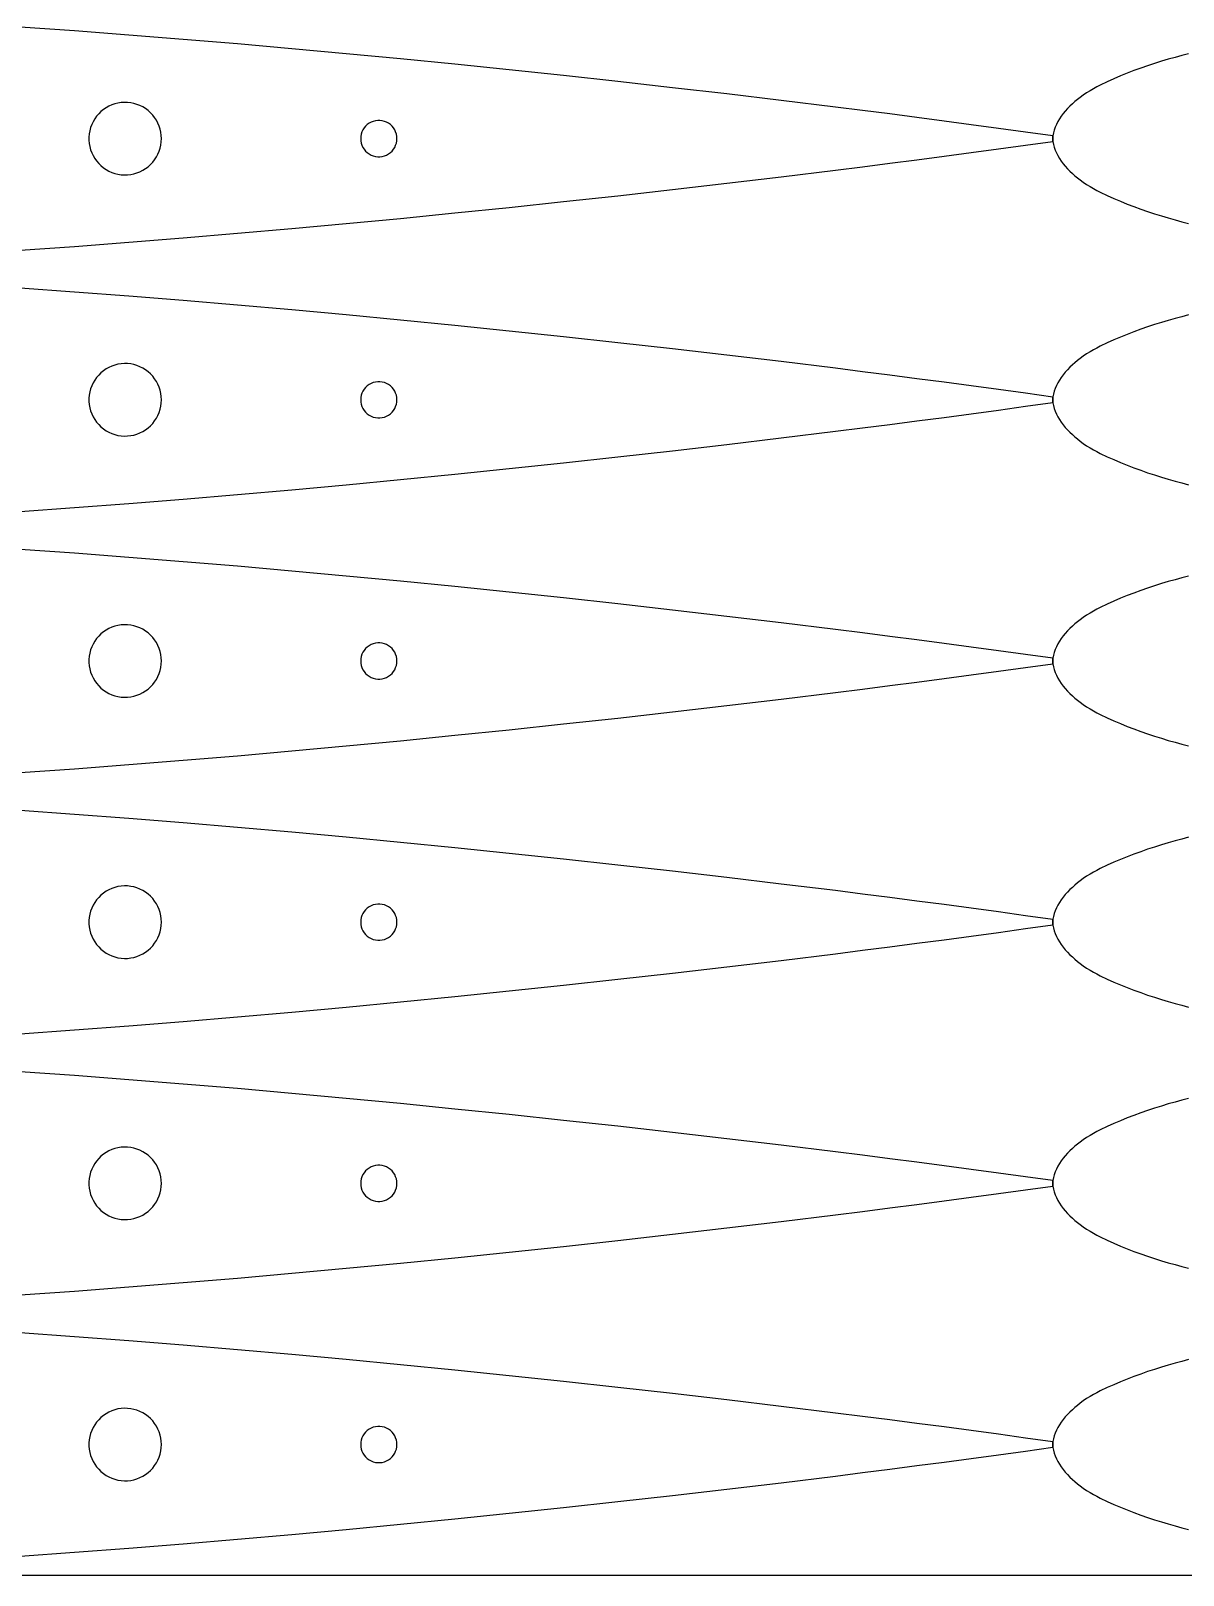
# Model space of a CAD drawing. Extents: x 0 to 1250, y 0 to 2500.
# Drawn here: x 159 to 318, y 0 to 212.9 of the extents above; entities that cross this region are included whole.
import ezdxf

# ---------------------------------------------------------------- set-up
doc = ezdxf.new("R2010")
doc.units = 0
doc.layers.get('0').update_dxf_attribs({"linetype": 'CONTINUOUS', "lineweight": 25})

msp = doc.modelspace()

# ---------------------------------------------------------------- linework, layer by layer
for points in [[(0, 0), (1250, 0), (1250, 2500), (0, 2500)], [(177, 198.079), (176.98, 198.521), (176.922, 198.959), (176.825, 199.391), (176.69, 199.812), (176.518, 200.22), (176.312, 200.611), (176.071, 200.982), (175.798, 201.331), (175.496, 201.654), (175.167, 201.949), (174.812, 202.213), (174.436, 202.446), (174.04, 202.644), (173.629, 202.806), (173.205, 202.932), (172.771, 203.019), (172.332, 203.068), (171.889, 203.078), (171.448, 203.049), (171.011, 202.98), (170.582, 202.874), (170.163, 202.73), (169.76, 202.549), (169.373, 202.334), (169.008, 202.085), (168.665, 201.805), (168.349, 201.495), (168.061, 201.159), (167.805, 200.799), (167.581, 200.418), (167.391, 200.018), (167.238, 199.603), (167.122, 199.176), (167.044, 198.741), (167.005, 198.3), (167.005, 197.858), (167.044, 197.417), (167.122, 196.982), (167.238, 196.555), (167.391, 196.14), (167.581, 195.74), (167.805, 195.359), (168.061, 194.999), (168.349, 194.663), (168.665, 194.354), (169.008, 194.073), (169.373, 193.825), (169.76, 193.609), (170.163, 193.429), (170.582, 193.285), (171.011, 193.178), (171.448, 193.11), (171.889, 193.08), (172.332, 193.09), (172.771, 193.139), (173.205, 193.227), (173.629, 193.352), (174.04, 193.514), (174.436, 193.713), (174.812, 193.945), (175.167, 194.21), (175.496, 194.505), (175.798, 194.828), (176.071, 195.176), (176.312, 195.547), (176.518, 195.938), (176.69, 196.346), (176.825, 196.767), (176.922, 197.199), (176.98, 197.637)], [(209.5, 198.079), (209.48, 198.393), (209.422, 198.701), (209.324, 199), (209.191, 199.284), (209.023, 199.549), (208.822, 199.791), (208.594, 200.006), (208.34, 200.19), (208.064, 200.341), (207.773, 200.457), (207.469, 200.535), (207.157, 200.574), (206.843, 200.574), (206.531, 200.535), (206.227, 200.457), (205.936, 200.341), (205.66, 200.19), (205.406, 200.006), (205.178, 199.791), (204.977, 199.549), (204.809, 199.284), (204.676, 199), (204.578, 198.701), (204.52, 198.393), (204.5, 198.079), (204.52, 197.766), (204.578, 197.458), (204.676, 197.159), (204.809, 196.875), (204.977, 196.61), (205.178, 196.368), (205.406, 196.153), (205.66, 195.968), (205.936, 195.817), (206.227, 195.702), (206.531, 195.624), (206.843, 195.584), (207.157, 195.584), (207.469, 195.624), (207.773, 195.702), (208.064, 195.817), (208.34, 195.968), (208.594, 196.153), (208.822, 196.368), (209.023, 196.61), (209.191, 196.875), (209.324, 197.159), (209.422, 197.458), (209.48, 197.766)], [(177, 162.065), (176.98, 162.507), (176.922, 162.945), (176.825, 163.377), (176.69, 163.798), (176.518, 164.206), (176.312, 164.597), (176.071, 164.968), (175.798, 165.316), (175.496, 165.639), (175.167, 165.934), (174.812, 166.199), (174.436, 166.431), (174.04, 166.63), (173.629, 166.792), (173.205, 166.918), (172.771, 167.005), (172.332, 167.054), (171.889, 167.064), (171.448, 167.034), (171.011, 166.966), (170.582, 166.859), (170.163, 166.715), (169.76, 166.535), (169.373, 166.319), (169.008, 166.071), (168.665, 165.79), (168.349, 165.481), (168.061, 165.145), (167.805, 164.785), (167.581, 164.404), (167.391, 164.004), (167.238, 163.589), (167.122, 163.162), (167.044, 162.727), (167.005, 162.286), (167.005, 161.844), (167.044, 161.403), (167.122, 160.968), (167.238, 160.541), (167.391, 160.126), (167.581, 159.726), (167.805, 159.345), (168.061, 158.985), (168.349, 158.649), (168.665, 158.339), (169.008, 158.059), (169.373, 157.81), (169.76, 157.595), (170.163, 157.414), (170.582, 157.27), (171.011, 157.164), (171.448, 157.095), (171.889, 157.066), (172.332, 157.076), (172.771, 157.125), (173.205, 157.212), (173.629, 157.338), (174.04, 157.5), (174.436, 157.698), (174.812, 157.931), (175.167, 158.195), (175.496, 158.49), (175.798, 158.813), (176.071, 159.162), (176.312, 159.533), (176.518, 159.924), (176.69, 160.332), (176.825, 160.753), (176.922, 161.185), (176.98, 161.623)], [(209.5, 162.065), (209.48, 162.378), (209.422, 162.687), (209.324, 162.985), (209.191, 163.269), (209.023, 163.534), (208.822, 163.776), (208.594, 163.991), (208.34, 164.176), (208.064, 164.327), (207.773, 164.442), (207.469, 164.52), (207.157, 164.56), (206.843, 164.56), (206.531, 164.52), (206.227, 164.442), (205.936, 164.327), (205.66, 164.176), (205.406, 163.991), (205.178, 163.776), (204.977, 163.534), (204.809, 163.269), (204.676, 162.985), (204.578, 162.687), (204.52, 162.378), (204.5, 162.065), (204.52, 161.752), (204.578, 161.443), (204.676, 161.144), (204.809, 160.86), (204.977, 160.595), (205.178, 160.353), (205.406, 160.139), (205.66, 159.954), (205.936, 159.803), (206.227, 159.687), (206.531, 159.609), (206.843, 159.57), (207.157, 159.57), (207.469, 159.609), (207.773, 159.687), (208.064, 159.803), (208.34, 159.954), (208.594, 160.139), (208.822, 160.353), (209.023, 160.595), (209.191, 160.86), (209.324, 161.144), (209.422, 161.443), (209.48, 161.752)], [(177, 126.05), (176.98, 126.492), (176.922, 126.931), (176.825, 127.362), (176.69, 127.784), (176.518, 128.191), (176.312, 128.582), (176.071, 128.953), (175.798, 129.302), (175.496, 129.625), (175.167, 129.92), (174.812, 130.185), (174.436, 130.417), (174.04, 130.615), (173.629, 130.778), (173.205, 130.903), (172.771, 130.991), (172.332, 131.039), (171.889, 131.049), (171.448, 131.02), (171.011, 130.952), (170.582, 130.845), (170.163, 130.701), (169.76, 130.52), (169.373, 130.305), (169.008, 130.056), (168.665, 129.776), (168.349, 129.467), (168.061, 129.131), (167.805, 128.77), (167.581, 128.389), (167.391, 127.989), (167.238, 127.574), (167.122, 127.148), (167.044, 126.712), (167.005, 126.272), (167.005, 125.829), (167.044, 125.389), (167.122, 124.953), (167.238, 124.526), (167.391, 124.112), (167.581, 123.712), (167.805, 123.33), (168.061, 122.97), (168.349, 122.634), (168.665, 122.325), (169.008, 122.045), (169.373, 121.796), (169.76, 121.58), (170.163, 121.4), (170.582, 121.256), (171.011, 121.149), (171.448, 121.081), (171.889, 121.052), (172.332, 121.061), (172.771, 121.11), (173.205, 121.198), (173.629, 121.323), (174.04, 121.486), (174.436, 121.684), (174.812, 121.916), (175.167, 122.181), (175.496, 122.476), (175.798, 122.799), (176.071, 123.147), (176.312, 123.519), (176.518, 123.909), (176.69, 124.317), (176.825, 124.739), (176.922, 125.17), (176.98, 125.608)], [(209.5, 126.05), (209.48, 126.364), (209.422, 126.672), (209.324, 126.971), (209.191, 127.255), (209.023, 127.52), (208.822, 127.762), (208.594, 127.977), (208.34, 128.161), (208.064, 128.312), (207.773, 128.428), (207.469, 128.506), (207.157, 128.546), (206.843, 128.546), (206.531, 128.506), (206.227, 128.428), (205.936, 128.312), (205.66, 128.161), (205.406, 127.977), (205.178, 127.762), (204.977, 127.52), (204.809, 127.255), (204.676, 126.971), (204.578, 126.672), (204.52, 126.364), (204.5, 126.05), (204.52, 125.737), (204.578, 125.429), (204.676, 125.13), (204.809, 124.846), (204.977, 124.581), (205.178, 124.339), (205.406, 124.124), (205.66, 123.94), (205.936, 123.788), (206.227, 123.673), (206.531, 123.595), (206.843, 123.555), (207.157, 123.555), (207.469, 123.595), (207.773, 123.673), (208.064, 123.788), (208.34, 123.94), (208.594, 124.124), (208.822, 124.339), (209.023, 124.581), (209.191, 124.846), (209.324, 125.13), (209.422, 125.429), (209.48, 125.737)], [(177, 90.036), (176.98, 90.4779), (176.922, 90.9163), (176.825, 91.3479), (176.69, 91.7692), (176.518, 92.1769), (176.312, 92.5679), (176.071, 92.939), (175.798, 93.2874), (175.496, 93.6104), (175.167, 93.9054), (174.812, 94.1702), (174.436, 94.4025), (174.04, 94.6007), (173.629, 94.7632), (173.205, 94.8887), (172.771, 94.9762), (172.332, 95.025), (171.889, 95.0348), (171.448, 95.0054), (171.011, 94.9372), (170.582, 94.8306), (170.163, 94.6865), (169.76, 94.506), (169.373, 94.2905), (169.008, 94.0417), (168.665, 93.7616), (168.349, 93.4523), (168.061, 93.1162), (167.805, 92.7561), (167.581, 92.3747), (167.391, 91.9749), (167.238, 91.56), (167.122, 91.1332), (167.044, 90.6978), (167.005, 90.2572), (167.005, 89.8148), (167.044, 89.3742), (167.122, 88.9388), (167.238, 88.512), (167.391, 88.0971), (167.581, 87.6973), (167.805, 87.3159), (168.061, 86.9558), (168.349, 86.6197), (168.665, 86.3104), (169.008, 86.0303), (169.373, 85.7815), (169.76, 85.566), (170.163, 85.3855), (170.582, 85.2414), (171.011, 85.1348), (171.448, 85.0666), (171.889, 85.0372), (172.332, 85.047), (172.771, 85.0958), (173.205, 85.1833), (173.629, 85.3088), (174.04, 85.4713), (174.436, 85.6695), (174.812, 85.9018), (175.167, 86.1666), (175.496, 86.4616), (175.798, 86.7846), (176.071, 87.133), (176.312, 87.5041), (176.518, 87.8951), (176.69, 88.3028), (176.825, 88.7241), (176.922, 89.1557), (176.98, 89.5941)], [(209.5, 90.036), (209.48, 90.3493), (209.422, 90.6577), (209.324, 90.9563), (209.191, 91.2404), (209.023, 91.5055), (208.822, 91.7474), (208.594, 91.9623), (208.34, 92.1468), (208.064, 92.2981), (207.773, 92.4136), (207.469, 92.4917), (207.157, 92.5311), (206.843, 92.5311), (206.531, 92.4917), (206.227, 92.4136), (205.936, 92.2981), (205.66, 92.1468), (205.406, 91.9623), (205.178, 91.7474), (204.977, 91.5055), (204.809, 91.2404), (204.676, 90.9563), (204.578, 90.6577), (204.52, 90.3493), (204.5, 90.036), (204.52, 89.7227), (204.578, 89.4143), (204.676, 89.1157), (204.809, 88.8316), (204.977, 88.5665), (205.178, 88.3246), (205.406, 88.1097), (205.66, 87.9252), (205.936, 87.7739), (206.227, 87.6584), (206.531, 87.5803), (206.843, 87.5409), (207.157, 87.5409), (207.469, 87.5803), (207.773, 87.6584), (208.064, 87.7739), (208.34, 87.9252), (208.594, 88.1097), (208.822, 88.3246), (209.023, 88.5665), (209.191, 88.8316), (209.324, 89.1157), (209.422, 89.4143), (209.48, 89.7227)], [(177, 54.0216), (176.98, 54.4635), (176.922, 54.9019), (176.825, 55.3335), (176.69, 55.7548), (176.518, 56.1625), (176.312, 56.5535), (176.071, 56.9246), (175.798, 57.273), (175.496, 57.596), (175.167, 57.891), (174.812, 58.1558), (174.436, 58.3881), (174.04, 58.5863), (173.629, 58.7488), (173.205, 58.8743), (172.771, 58.9618), (172.332, 59.0106), (171.889, 59.0204), (171.448, 58.991), (171.011, 58.9228), (170.582, 58.8162), (170.163, 58.6721), (169.76, 58.4916), (169.373, 58.2761), (169.008, 58.0273), (168.665, 57.7472), (168.349, 57.4379), (168.061, 57.1018), (167.805, 56.7417), (167.581, 56.3603), (167.391, 55.9605), (167.238, 55.5456), (167.122, 55.1188), (167.044, 54.6834), (167.005, 54.2428), (167.005, 53.8004), (167.044, 53.3598), (167.122, 52.9244), (167.238, 52.4976), (167.391, 52.0827), (167.581, 51.6829), (167.805, 51.3015), (168.061, 50.9414), (168.349, 50.6053), (168.665, 50.296), (169.008, 50.0159), (169.373, 49.7671), (169.76, 49.5516), (170.163, 49.3711), (170.582, 49.227), (171.011, 49.1204), (171.448, 49.0522), (171.889, 49.0228), (172.332, 49.0326), (172.771, 49.0814), (173.205, 49.1689), (173.629, 49.2944), (174.04, 49.4569), (174.436, 49.6551), (174.812, 49.8874), (175.167, 50.1522), (175.496, 50.4472), (175.798, 50.7702), (176.071, 51.1186), (176.312, 51.4897), (176.518, 51.8807), (176.69, 52.2884), (176.825, 52.7097), (176.922, 53.1413), (176.98, 53.5797)], [(209.5, 54.0216), (209.48, 54.3349), (209.422, 54.6433), (209.324, 54.9419), (209.191, 55.226), (209.023, 55.4911), (208.822, 55.733), (208.594, 55.9479), (208.34, 56.1324), (208.064, 56.2837), (207.773, 56.3992), (207.469, 56.4773), (207.157, 56.5167), (206.843, 56.5167), (206.531, 56.4773), (206.227, 56.3992), (205.936, 56.2837), (205.66, 56.1324), (205.406, 55.9479), (205.178, 55.733), (204.977, 55.4911), (204.809, 55.226), (204.676, 54.9419), (204.578, 54.6433), (204.52, 54.3349), (204.5, 54.0216), (204.52, 53.7083), (204.578, 53.3999), (204.676, 53.1013), (204.809, 52.8172), (204.977, 52.5521), (205.178, 52.3102), (205.406, 52.0953), (205.66, 51.9108), (205.936, 51.7595), (206.227, 51.644), (206.531, 51.5659), (206.843, 51.5265), (207.157, 51.5265), (207.469, 51.5659), (207.773, 51.644), (208.064, 51.7595), (208.34, 51.9108), (208.594, 52.0953), (208.822, 52.3102), (209.023, 52.5521), (209.191, 52.8172), (209.324, 53.1013), (209.422, 53.3999), (209.48, 53.7083)], [(177, 18.0072), (176.98, 18.4491), (176.922, 18.8875), (176.825, 19.3191), (176.69, 19.7404), (176.518, 20.1481), (176.312, 20.5391), (176.071, 20.9102), (175.798, 21.2586), (175.496, 21.5816), (175.167, 21.8766), (174.812, 22.1414), (174.436, 22.3737), (174.04, 22.5719), (173.629, 22.7344), (173.205, 22.8599), (172.771, 22.9474), (172.332, 22.9962), (171.889, 23.006), (171.448, 22.9766), (171.011, 22.9084), (170.582, 22.8018), (170.163, 22.6577), (169.76, 22.4772), (169.373, 22.2617), (169.008, 22.0129), (168.665, 21.7328), (168.349, 21.4235), (168.061, 21.0874), (167.805, 20.7273), (167.581, 20.3459), (167.391, 19.9461), (167.238, 19.5312), (167.122, 19.1044), (167.044, 18.669), (167.005, 18.2284), (167.005, 17.786), (167.044, 17.3454), (167.122, 16.91), (167.238, 16.4832), (167.391, 16.0683), (167.581, 15.6685), (167.805, 15.2871), (168.061, 14.927), (168.349, 14.5909), (168.665, 14.2816), (169.008, 14.0015), (169.373, 13.7527), (169.76, 13.5372), (170.163, 13.3567), (170.582, 13.2126), (171.011, 13.106), (171.448, 13.0378), (171.889, 13.0084), (172.332, 13.0182), (172.771, 13.067), (173.205, 13.1545), (173.629, 13.28), (174.04, 13.4425), (174.436, 13.6407), (174.812, 13.873), (175.167, 14.1378), (175.496, 14.4328), (175.798, 14.7558), (176.071, 15.1042), (176.312, 15.4753), (176.518, 15.8663), (176.69, 16.274), (176.825, 16.6953), (176.922, 17.1269), (176.98, 17.5653)], [(209.5, 18.0072), (209.48, 18.3205), (209.422, 18.6289), (209.324, 18.9275), (209.191, 19.2116), (209.023, 19.4767), (208.822, 19.7186), (208.594, 19.9335), (208.34, 20.118), (208.064, 20.2693), (207.773, 20.3848), (207.469, 20.4629), (207.157, 20.5023), (206.843, 20.5023), (206.531, 20.4629), (206.227, 20.3848), (205.936, 20.2693), (205.66, 20.118), (205.406, 19.9335), (205.178, 19.7186), (204.977, 19.4767), (204.809, 19.2116), (204.676, 18.9275), (204.578, 18.6289), (204.52, 18.3205), (204.5, 18.0072), (204.52, 17.6939), (204.578, 17.3855), (204.676, 17.0869), (204.809, 16.8028), (204.977, 16.5377), (205.178, 16.2958), (205.406, 16.0809), (205.66, 15.8964), (205.936, 15.7451), (206.227, 15.6296), (206.531, 15.5515), (206.843, 15.5121), (207.157, 15.5121), (207.469, 15.5515), (207.773, 15.6296), (208.064, 15.7451), (208.34, 15.8964), (208.594, 16.0809), (208.822, 16.2958), (209.023, 16.5377), (209.191, 16.8028), (209.324, 17.0869), (209.422, 17.3855), (209.48, 17.6939)]]:
    msp.add_lwpolyline(points, close=True)
for points in [[(157.504, 182.692), (165.006, 183.224), (172.504, 183.791), (180.001, 184.391), (187.504, 185.022), (195.006, 185.682), (202.504, 186.37), (210, 187.086), (217.504, 187.829), (225.005, 188.599), (232.504, 189.393), (240, 190.211), (247.504, 191.055), (255.006, 191.923), (262.505, 192.816), (270, 193.734), (273.752, 194.204), (277.502, 194.68), (281.252, 195.165), (285, 195.658), (288.751, 196.16), (292.502, 196.67), (296.251, 197.184), (300, 197.7), (300, 198.459), (296.251, 198.975), (292.502, 199.489), (288.751, 199.998), (285, 200.5), (281.252, 200.994), (277.502, 201.478), (273.752, 201.954), (270, 202.424), (262.505, 203.342), (255.006, 204.235), (247.504, 205.103), (240, 205.947), (232.504, 206.766), (225.005, 207.56), (217.504, 208.329), (210, 209.072), (202.504, 209.788), (195.006, 210.476), (187.504, 211.136), (180.001, 211.767), (172.504, 212.367), (165.006, 212.934), (157.504, 213.466)], [(318.736, 209.788), (317.799, 209.544), (316.864, 209.289), (315.931, 209.022), (315, 208.744), (314.039, 208.443), (313.081, 208.128), (312.129, 207.798), (311.183, 207.454), (310.246, 207.095), (309.318, 206.72), (308.403, 206.33), (307.5, 205.924), (306.541, 205.464), (306.067, 205.22), (305.597, 204.964), (305.13, 204.692), (304.667, 204.403), (304.207, 204.094), (303.75, 203.761), (303.393, 203.482), (303.04, 203.189), (302.694, 202.881), (302.358, 202.561), (302.034, 202.229), (301.724, 201.886), (301.431, 201.534), (301.158, 201.172), (300.908, 200.803), (300.683, 200.427), (300.485, 200.044), (300.317, 199.657), (300.182, 199.266), (300.083, 198.872), (300.021, 198.476), (300.005, 198.278), (300, 198.079), (300.005, 197.881), (300.021, 197.682), (300.083, 197.286), (300.182, 196.892), (300.317, 196.501), (300.485, 196.114), (300.683, 195.732), (300.908, 195.356), (301.158, 194.986), (301.431, 194.625), (301.724, 194.272), (302.034, 193.929), (302.358, 193.597), (302.694, 193.277), (303.04, 192.97), (303.393, 192.676), (303.75, 192.397), (304.207, 192.065), (304.667, 191.755), (305.13, 191.466), (305.597, 191.195), (306.067, 190.938), (306.541, 190.695), (307.5, 190.234), (308.403, 189.828), (309.318, 189.438), (310.246, 189.064), (311.183, 188.704), (312.129, 188.36), (313.081, 188.031), (314.039, 187.716), (315, 187.414), (315.931, 187.136), (316.864, 186.87), (317.799, 186.615), (318.736, 186.37)], [(157.504, 146.678), (165.006, 147.21), (172.504, 147.777), (180.001, 148.377), (187.504, 149.008), (195.006, 149.668), (202.504, 150.356), (210, 151.072), (217.504, 151.815), (225.005, 152.584), (232.504, 153.378), (240, 154.197), (247.504, 155.041), (255.006, 155.909), (262.505, 156.802), (270, 157.72), (273.752, 158.19), (277.502, 158.666), (281.252, 159.151), (285, 159.644), (288.751, 160.146), (292.502, 160.655), (296.251, 161.169), (300, 161.686), (300, 162.444), (296.251, 162.96), (292.502, 163.475), (288.751, 163.984), (285, 164.486), (281.252, 164.979), (277.502, 165.464), (273.752, 165.94), (270, 166.41), (262.505, 167.328), (255.006, 168.221), (247.504, 169.089), (240, 169.933), (232.504, 170.751), (225.005, 171.546), (217.504, 172.315), (210, 173.058), (202.504, 173.774), (195.006, 174.462), (187.504, 175.122), (180.001, 175.753), (172.504, 176.353), (165.006, 176.92), (157.504, 177.452)], [(318.736, 173.774), (317.799, 173.529), (316.864, 173.274), (315.931, 173.008), (315, 172.73), (314.039, 172.428), (313.081, 172.113), (312.129, 171.784), (311.183, 171.44), (310.246, 171.08), (309.318, 170.706), (308.403, 170.316), (307.5, 169.91), (306.541, 169.45), (306.067, 169.206), (305.597, 168.949), (305.13, 168.678), (304.667, 168.389), (304.207, 168.079), (303.75, 167.747), (303.393, 167.468), (303.04, 167.174), (302.694, 166.867), (302.358, 166.547), (302.034, 166.215), (301.724, 165.872), (301.431, 165.519), (301.158, 165.158), (300.908, 164.788), (300.683, 164.412), (300.485, 164.03), (300.317, 163.643), (300.182, 163.252), (300.083, 162.858), (300.021, 162.462), (300.005, 162.263), (300, 162.065), (300.005, 161.866), (300.021, 161.668), (300.083, 161.272), (300.182, 160.878), (300.317, 160.487), (300.485, 160.1), (300.683, 159.717), (300.908, 159.341), (301.158, 158.972), (301.431, 158.61), (301.724, 158.258), (302.034, 157.915), (302.358, 157.583), (302.694, 157.263), (303.04, 156.955), (303.393, 156.662), (303.75, 156.383), (304.207, 156.05), (304.667, 155.741), (305.13, 155.452), (305.597, 155.18), (306.067, 154.924), (306.541, 154.68), (307.5, 154.22), (308.403, 153.814), (309.318, 153.424), (310.246, 153.049), (311.183, 152.69), (312.129, 152.346), (313.081, 152.016), (314.039, 151.701), (315, 151.4), (315.931, 151.122), (316.864, 150.855), (317.799, 150.6), (318.736, 150.356)], [(157.504, 110.663), (165.006, 111.195), (172.504, 111.763), (180.001, 112.362), (187.504, 112.993), (195.006, 113.653), (202.504, 114.342), (210, 115.057), (217.504, 115.801), (225.005, 116.57), (232.504, 117.364), (240, 118.183), (247.504, 119.026), (255.006, 119.895), (262.505, 120.788), (270, 121.706), (273.752, 122.175), (277.502, 122.652), (281.252, 123.136), (285, 123.629), (288.751, 124.131), (292.502, 124.641), (296.251, 125.155), (300, 125.671), (300, 126.43), (296.251, 126.946), (292.502, 127.46), (288.751, 127.969), (285, 128.472), (281.252, 128.965), (277.502, 129.449), (273.752, 129.926), (270, 130.395), (262.505, 131.313), (255.006, 132.206), (247.504, 133.074), (240, 133.918), (232.504, 134.737), (225.005, 135.531), (217.504, 136.3), (210, 137.043), (202.504, 137.759), (195.006, 138.447), (187.504, 139.107), (180.001, 139.738), (172.504, 140.338), (165.006, 140.906), (157.504, 141.438)], [(318.736, 137.76), (317.799, 137.515), (316.864, 137.26), (315.931, 136.993), (315, 136.715), (314.039, 136.414), (313.081, 136.099), (312.129, 135.769), (311.183, 135.425), (310.246, 135.066), (309.318, 134.692), (308.403, 134.302), (307.5, 133.896), (306.541, 133.435), (306.067, 133.191), (305.597, 132.935), (305.13, 132.663), (304.667, 132.374), (304.207, 132.065), (303.75, 131.732), (303.393, 131.453), (303.04, 131.16), (302.694, 130.853), (302.358, 130.532), (302.034, 130.2), (301.724, 129.858), (301.431, 129.505), (301.158, 129.143), (300.908, 128.774), (300.683, 128.398), (300.485, 128.016), (300.317, 127.629), (300.182, 127.237), (300.083, 126.843), (300.021, 126.447), (300.005, 126.249), (300, 126.05), (300.005, 125.852), (300.021, 125.653), (300.083, 125.257), (300.182, 124.863), (300.317, 124.472), (300.485, 124.085), (300.683, 123.703), (300.908, 123.327), (301.158, 122.957), (301.431, 122.596), (301.724, 122.243), (302.034, 121.9), (302.358, 121.568), (302.694, 121.248), (303.04, 120.941), (303.393, 120.647), (303.75, 120.369), (304.207, 120.036), (304.667, 119.727), (305.13, 119.437), (305.597, 119.166), (306.067, 118.909), (306.541, 118.666), (307.5, 118.205), (308.403, 117.799), (309.318, 117.409), (310.246, 117.035), (311.183, 116.676), (312.129, 116.332), (313.081, 116.002), (314.039, 115.687), (315, 115.386), (315.931, 115.107), (316.864, 114.841), (317.799, 114.586), (318.736, 114.341)], [(157.504, 74.6487), (165.006, 75.1808), (172.504, 75.7481), (180.001, 76.348), (187.504, 76.9789), (195.006, 77.639), (202.504, 78.3273), (210, 79.043), (217.504, 79.7862), (225.005, 80.5553), (232.504, 81.3495), (240, 82.1682), (247.504, 83.0121), (255.006, 83.8803), (262.505, 84.7732), (270, 85.6913), (273.752, 86.1607), (277.502, 86.6373), (281.252, 87.1217), (285, 87.6147), (288.751, 88.117), (292.502, 88.6264), (296.251, 89.1404), (300, 89.6567), (300, 90.4153), (296.251, 90.9317), (292.502, 91.4457), (288.751, 91.955), (285, 92.4573), (281.252, 92.9503), (277.502, 93.4347), (273.752, 93.9113), (270, 94.3807), (262.505, 95.2988), (255.006, 96.1917), (247.504, 97.0599), (240, 97.9038), (232.504, 98.7225), (225.005, 99.5167), (217.504, 100.286), (210, 101.029), (202.504, 101.745), (195.006, 102.433), (187.504, 103.093), (180.001, 103.724), (172.504, 104.324), (165.006, 104.891), (157.504, 105.423)], [(318.736, 101.745), (317.799, 101.501), (316.864, 101.245), (315.931, 100.979), (315, 100.701), (314.039, 100.4), (313.081, 100.084), (312.129, 99.7549), (311.183, 99.4107), (310.246, 99.0516), (309.318, 98.6772), (308.403, 98.2872), (307.5, 97.8812), (306.541, 97.4207), (306.067, 97.1769), (305.597, 96.9205), (305.13, 96.649), (304.667, 96.3598), (304.207, 96.0503), (303.75, 95.7178), (303.393, 95.439), (303.04, 95.1455), (302.694, 94.8382), (302.358, 94.518), (302.034, 94.186), (301.724, 93.8432), (301.431, 93.4906), (301.158, 93.1291), (300.908, 92.7597), (300.683, 92.3834), (300.485, 92.0012), (300.317, 91.6141), (300.182, 91.223), (300.083, 90.829), (300.021, 90.433), (300.005, 90.2346), (300, 90.036), (300.005, 89.8375), (300.021, 89.639), (300.083, 89.243), (300.182, 88.849), (300.317, 88.4579), (300.485, 88.0708), (300.683, 87.6886), (300.908, 87.3123), (301.158, 86.9429), (301.431, 86.5814), (301.724, 86.2288), (302.034, 85.886), (302.358, 85.554), (302.694, 85.2338), (303.04, 84.9265), (303.393, 84.633), (303.75, 84.3542), (304.207, 84.0217), (304.667, 83.7122), (305.13, 83.423), (305.597, 83.1515), (306.067, 82.8951), (306.541, 82.6513), (307.5, 82.1908), (308.403, 81.7848), (309.318, 81.3948), (310.246, 81.0204), (311.183, 80.6613), (312.129, 80.3171), (313.081, 79.9876), (314.039, 79.6725), (315, 79.3712), (315.931, 79.0929), (316.864, 78.8266), (317.799, 78.5714), (318.736, 78.3267)], [(157.504, 38.6343), (165.006, 39.1664), (172.504, 39.7337), (180.001, 40.3336), (187.504, 40.9645), (195.006, 41.6246), (202.504, 42.3129), (210, 43.0286), (217.504, 43.7718), (225.005, 44.5409), (232.504, 45.3351), (240, 46.1538), (247.504, 46.9977), (255.006, 47.8659), (262.505, 48.7588), (270, 49.6769), (273.752, 50.1463), (277.502, 50.6229), (281.252, 51.1073), (285, 51.6003), (288.751, 52.1026), (292.502, 52.612), (296.251, 53.126), (300, 53.6423), (300, 54.4009), (296.251, 54.9173), (292.502, 55.4313), (288.751, 55.9406), (285, 56.4429), (281.252, 56.9359), (277.502, 57.4203), (273.752, 57.8969), (270, 58.3663), (262.505, 59.2844), (255.006, 60.1773), (247.504, 61.0455), (240, 61.8894), (232.504, 62.7081), (225.005, 63.5023), (217.504, 64.2714), (210, 65.0146), (202.504, 65.7303), (195.006, 66.4186), (187.504, 67.0787), (180.001, 67.7096), (172.504, 68.3095), (165.006, 68.8768), (157.504, 69.4089)], [(318.736, 65.7309), (317.799, 65.4862), (316.864, 65.231), (315.931, 64.9647), (315, 64.6864), (314.039, 64.3852), (313.081, 64.07), (312.129, 63.7405), (311.183, 63.3963), (310.246, 63.0372), (309.318, 62.6628), (308.403, 62.2728), (307.5, 61.8668), (306.541, 61.4063), (306.067, 61.1625), (305.597, 60.9061), (305.13, 60.6346), (304.667, 60.3454), (304.207, 60.0359), (303.75, 59.7034), (303.393, 59.4246), (303.04, 59.1311), (302.694, 58.8238), (302.358, 58.5036), (302.034, 58.1716), (301.724, 57.8288), (301.431, 57.4762), (301.158, 57.1147), (300.908, 56.7453), (300.683, 56.369), (300.485, 55.9868), (300.317, 55.5997), (300.182, 55.2086), (300.083, 54.8146), (300.021, 54.4186), (300.005, 54.2202), (300, 54.0216), (300.005, 53.8231), (300.021, 53.6246), (300.083, 53.2286), (300.182, 52.8346), (300.317, 52.4435), (300.485, 52.0564), (300.683, 51.6742), (300.908, 51.2979), (301.158, 50.9285), (301.431, 50.567), (301.724, 50.2144), (302.034, 49.8716), (302.358, 49.5396), (302.694, 49.2194), (303.04, 48.9121), (303.393, 48.6186), (303.75, 48.3398), (304.207, 48.0073), (304.667, 47.6978), (305.13, 47.4086), (305.597, 47.1371), (306.067, 46.8807), (306.541, 46.6369), (307.5, 46.1764), (308.403, 45.7704), (309.318, 45.3804), (310.246, 45.006), (311.183, 44.6469), (312.129, 44.3027), (313.081, 43.9732), (314.039, 43.6581), (315, 43.3568), (315.931, 43.0785), (316.864, 42.8122), (317.799, 42.557), (318.736, 42.3123)], [(157.504, 2.6199), (165.006, 3.152), (172.504, 3.7193), (180.001, 4.3192), (187.504, 4.9501), (195.006, 5.6102), (202.504, 6.2985), (210, 7.0142), (217.504, 7.7574), (225.005, 8.5265), (232.504, 9.3207), (240, 10.1394), (247.504, 10.9833), (255.006, 11.8515), (262.505, 12.7444), (270, 13.6625), (273.752, 14.1319), (277.502, 14.6085), (281.252, 15.0929), (285, 15.5859), (288.751, 16.0882), (292.502, 16.5976), (296.251, 17.1116), (300, 17.6279), (300, 18.3865), (296.251, 18.9029), (292.502, 19.4169), (288.751, 19.9262), (285, 20.4285), (281.252, 20.9215), (277.502, 21.4059), (273.752, 21.8825), (270, 22.3519), (262.505, 23.27), (255.006, 24.1629), (247.504, 25.0311), (240, 25.875), (232.504, 26.6937), (225.005, 27.4879), (217.504, 28.257), (210, 29.0002), (202.504, 29.7159), (195.006, 30.4042), (187.504, 31.0643), (180.001, 31.6952), (172.504, 32.2951), (165.006, 32.8624), (157.504, 33.3945)], [(318.736, 29.7165), (317.799, 29.4718), (316.864, 29.2166), (315.931, 28.9503), (315, 28.672), (314.039, 28.3708), (313.081, 28.0556), (312.129, 27.7261), (311.183, 27.3819), (310.246, 27.0228), (309.318, 26.6484), (308.403, 26.2584), (307.5, 25.8524), (306.541, 25.3919), (306.067, 25.1481), (305.597, 24.8917), (305.13, 24.6202), (304.667, 24.331), (304.207, 24.0215), (303.75, 23.689), (303.393, 23.4102), (303.04, 23.1167), (302.694, 22.8094), (302.358, 22.4892), (302.034, 22.1572), (301.724, 21.8144), (301.431, 21.4618), (301.158, 21.1003), (300.908, 20.7309), (300.683, 20.3546), (300.485, 19.9724), (300.317, 19.5853), (300.182, 19.1942), (300.083, 18.8002), (300.021, 18.4042), (300.005, 18.2058), (300, 18.0072), (300.005, 17.8087), (300.021, 17.6102), (300.083, 17.2142), (300.182, 16.8202), (300.317, 16.4291), (300.485, 16.042), (300.683, 15.6598), (300.908, 15.2835), (301.158, 14.9141), (301.431, 14.5526), (301.724, 14.2), (302.034, 13.8572), (302.358, 13.5252), (302.694, 13.205), (303.04, 12.8977), (303.393, 12.6042), (303.75, 12.3254), (304.207, 11.9929), (304.667, 11.6834), (305.13, 11.3942), (305.597, 11.1227), (306.067, 10.8663), (306.541, 10.6225), (307.5, 10.162), (308.403, 9.756), (309.318, 9.366), (310.246, 8.9916), (311.183, 8.6325), (312.129, 8.2883), (313.081, 7.9588), (314.039, 7.6437), (315, 7.3424), (315.931, 7.0641), (316.864, 6.7978), (317.799, 6.5426), (318.736, 6.2979)]]:
    msp.add_lwpolyline(points)

doc.saveas('drawing.dxf')
